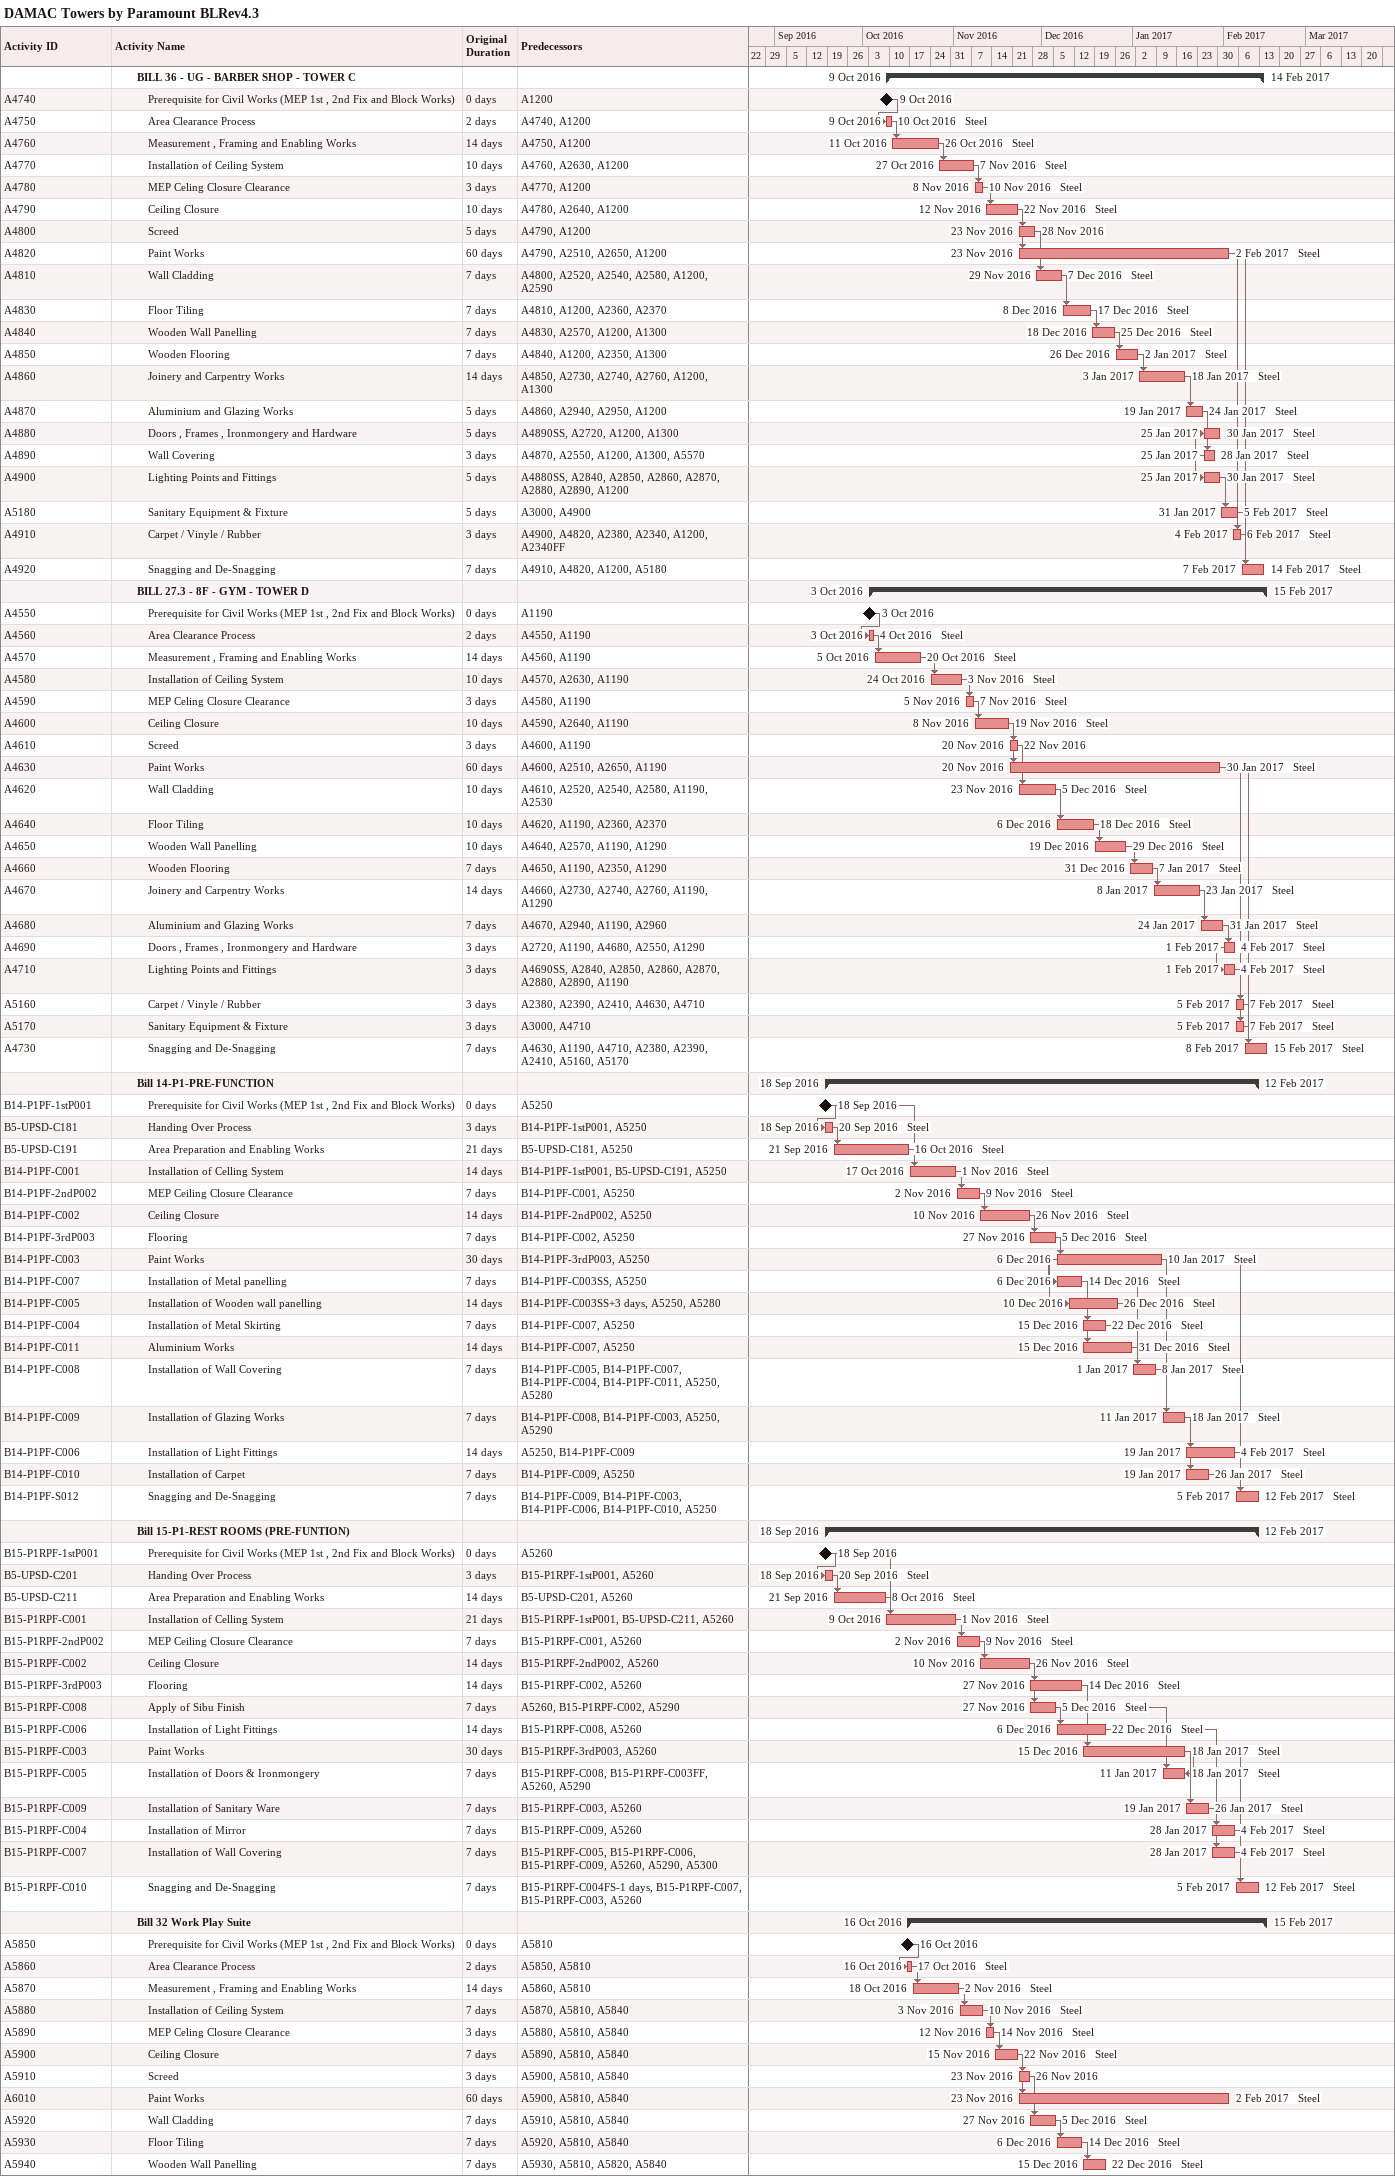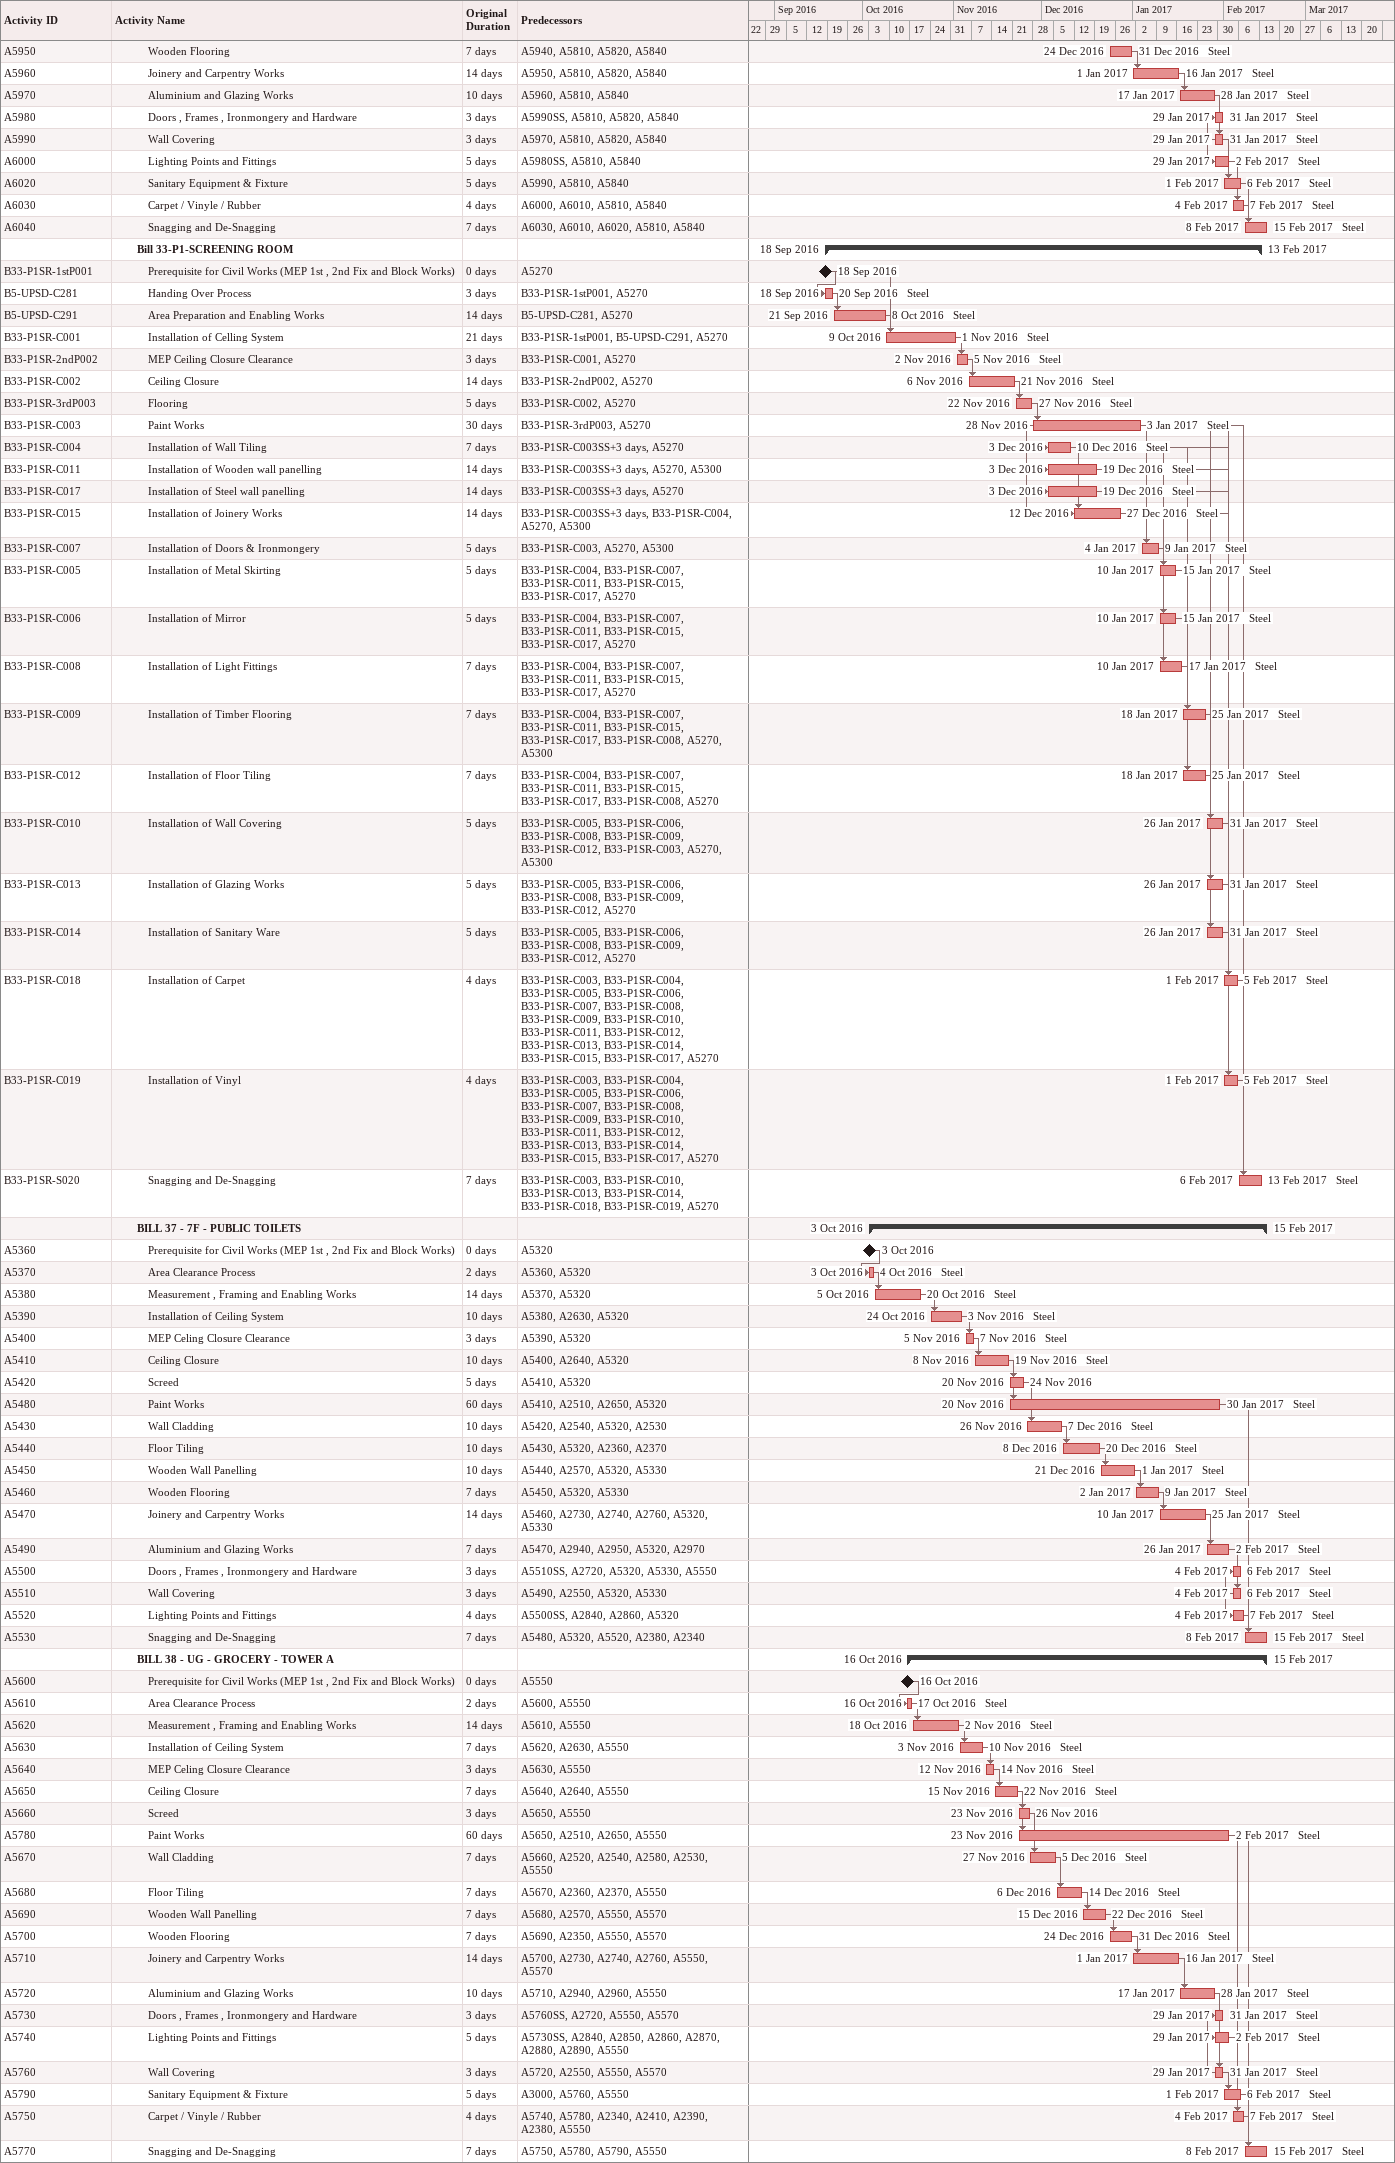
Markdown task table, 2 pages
DAMAC Towers by Paramount BLRev4.3

| ID | Level | Task | Original duration | Start | Finish | Predecessors | Resources |
|---|---|---|---|---|---|---|---|
|  | 3 | **BILL 36 - UG - BARBER SHOP - TOWER C** |  | 2016-10-09 | 2017-02-14 |  |  |
| A4740 | 4 | Prerequisite for Civil Works (MEP 1st , 2nd Fix and Block Works) | 0d | 2016-10-09 | 2016-10-09 | A1200 |  |
| A4750 | 4 | Area Clearance Process | 2d | 2016-10-09 | 2016-10-10 | A4740, A1200 | Steel |
| A4760 | 4 | Measurement , Framing and Enabling Works | 14d | 2016-10-11 | 2016-10-26 | A4750, A1200 | Steel |
| A4770 | 4 | Installation of Ceiling System | 10d | 2016-10-27 | 2016-11-07 | A4760, A2630, A1200 | Steel |
| A4780 | 4 | MEP Celing Closure Clearance | 3d | 2016-11-08 | 2016-11-10 | A4770, A1200 | Steel |
| A4790 | 4 | Ceiling Closure | 10d | 2016-11-12 | 2016-11-22 | A4780, A2640, A1200 | Steel |
| A4800 | 4 | Screed | 5d | 2016-11-23 | 2016-11-28 | A4790, A1200 |  |
| A4820 | 4 | Paint Works | 60d | 2016-11-23 | 2017-02-02 | A4790, A2510, A2650, A1200 | Steel |
| A4810 | 4 | Wall Cladding | 7d | 2016-11-29 | 2016-12-07 | A4800, A2520, A2540, A2580, A1200, A2590 | Steel |
| A4830 | 4 | Floor Tiling | 7d | 2016-12-08 | 2016-12-17 | A4810, A1200, A2360, A2370 | Steel |
| A4840 | 4 | Wooden Wall Panelling | 7d | 2016-12-18 | 2016-12-25 | A4830, A2570, A1200, A1300 | Steel |
| A4850 | 4 | Wooden Flooring | 7d | 2016-12-26 | 2017-01-02 | A4840, A1200, A2350, A1300 | Steel |
| A4860 | 4 | Joinery and Carpentry Works | 14d | 2017-01-03 | 2017-01-18 | A4850, A2730, A2740, A2760, A1200, A1300 | Steel |
| A4870 | 4 | Aluminium and Glazing Works | 5d | 2017-01-19 | 2017-01-24 | A4860, A2940, A2950, A1200 | Steel |
| A4880 | 4 | Doors , Frames , Ironmongery and Hardware | 5d | 2017-01-25 | 2017-01-30 | A4890SS, A2720, A1200, A1300 | Steel |
| A4890 | 4 | Wall Covering | 3d | 2017-01-25 | 2017-01-28 | A4870, A2550, A1200, A1300, A5570 | Steel |
| A4900 | 4 | Lighting Points and Fittings | 5d | 2017-01-25 | 2017-01-30 | A4880SS, A2840, A2850, A2860, A2870, A2880, A2890, A1200 | Steel |
| A5180 | 4 | Sanitary Equipment & Fixture | 5d | 2017-01-31 | 2017-02-05 | A3000, A4900 | Steel |
| A4910 | 4 | Carpet / Vinyle / Rubber | 3d | 2017-02-04 | 2017-02-06 | A4900, A4820, A2380, A2340, A1200, A2340FF | Steel |
| A4920 | 4 | Snagging and De-Snagging | 7d | 2017-02-07 | 2017-02-14 | A4910, A4820, A1200, A5180 | Steel |
|  | 3 | **BILL 27.3 - 8F - GYM - TOWER D** |  | 2016-10-03 | 2017-02-15 |  |  |
| A4550 | 4 | Prerequisite for Civil Works (MEP 1st , 2nd Fix and Block Works) | 0d | 2016-10-03 | 2016-10-03 | A1190 |  |
| A4560 | 4 | Area Clearance Process | 2d | 2016-10-03 | 2016-10-04 | A4550, A1190 | Steel |
| A4570 | 4 | Measurement , Framing and Enabling Works | 14d | 2016-10-05 | 2016-10-20 | A4560, A1190 | Steel |
| A4580 | 4 | Installation of Ceiling System | 10d | 2016-10-24 | 2016-11-03 | A4570, A2630, A1190 | Steel |
| A4590 | 4 | MEP Celing Closure Clearance | 3d | 2016-11-05 | 2016-11-07 | A4580, A1190 | Steel |
| A4600 | 4 | Ceiling Closure | 10d | 2016-11-08 | 2016-11-19 | A4590, A2640, A1190 | Steel |
| A4610 | 4 | Screed | 3d | 2016-11-20 | 2016-11-22 | A4600, A1190 |  |
| A4630 | 4 | Paint Works | 60d | 2016-11-20 | 2017-01-30 | A4600, A2510, A2650, A1190 | Steel |
| A4620 | 4 | Wall Cladding | 10d | 2016-11-23 | 2016-12-05 | A4610, A2520, A2540, A2580, A1190, A2530 | Steel |
| A4640 | 4 | Floor Tiling | 10d | 2016-12-06 | 2016-12-18 | A4620, A1190, A2360, A2370 | Steel |
| A4650 | 4 | Wooden Wall Panelling | 10d | 2016-12-19 | 2016-12-29 | A4640, A2570, A1190, A1290 | Steel |
| A4660 | 4 | Wooden Flooring | 7d | 2016-12-31 | 2017-01-07 | A4650, A1190, A2350, A1290 | Steel |
| A4670 | 4 | Joinery and Carpentry Works | 14d | 2017-01-08 | 2017-01-23 | A4660, A2730, A2740, A2760, A1190, A1290 | Steel |
| A4680 | 4 | Aluminium and Glazing Works | 7d | 2017-01-24 | 2017-01-31 | A4670, A2940, A1190, A2960 | Steel |
| A4690 | 4 | Doors , Frames , Ironmongery and Hardware | 3d | 2017-02-01 | 2017-02-04 | A2720, A1190, A4680, A2550, A1290 | Steel |
| A4710 | 4 | Lighting Points and Fittings | 3d | 2017-02-01 | 2017-02-04 | A4690SS, A2840, A2850, A2860, A2870, A2880, A2890, A1190 | Steel |
| A5160 | 4 | Carpet / Vinyle / Rubber | 3d | 2017-02-05 | 2017-02-07 | A2380, A2390, A2410, A4630, A4710 | Steel |
| A5170 | 4 | Sanitary Equipment & Fixture | 3d | 2017-02-05 | 2017-02-07 | A3000, A4710 | Steel |
| A4730 | 4 | Snagging and De-Snagging | 7d | 2017-02-08 | 2017-02-15 | A4630, A1190, A4710, A2380, A2390, A2410, A5160, A5170 | Steel |
|  | 3 | **Bill 14-P1-PRE-FUNCTION** |  | 2016-09-18 | 2017-02-12 |  |  |
| B14-P1PF-1stP001 | 4 | Prerequisite for Civil Works (MEP 1st , 2nd Fix and Block Works) | 0d | 2016-09-18 | 2016-09-18 | A5250 |  |
| B5-UPSD-C181 | 4 | Handing Over Process | 3d | 2016-09-18 | 2016-09-20 | B14-P1PF-1stP001, A5250 | Steel |
| B5-UPSD-C191 | 4 | Area Preparation and Enabling Works | 21d | 2016-09-21 | 2016-10-16 | B5-UPSD-C181, A5250 | Steel |
| B14-P1PF-C001 | 4 | Installation of Celling System | 14d | 2016-10-17 | 2016-11-01 | B14-P1PF-1stP001, B5-UPSD-C191, A5250 | Steel |
| B14-P1PF-2ndP002 | 4 | MEP Ceiling Closure Clearance | 7d | 2016-11-02 | 2016-11-09 | B14-P1PF-C001, A5250 | Steel |
| B14-P1PF-C002 | 4 | Ceiling Closure | 14d | 2016-11-10 | 2016-11-26 | B14-P1PF-2ndP002, A5250 | Steel |
| B14-P1PF-3rdP003 | 4 | Flooring | 7d | 2016-11-27 | 2016-12-05 | B14-P1PF-C002, A5250 | Steel |
| B14-P1PF-C003 | 4 | Paint Works | 30d | 2016-12-06 | 2017-01-10 | B14-P1PF-3rdP003, A5250 | Steel |
| B14-P1PF-C007 | 4 | Installation of Metal panelling | 7d | 2016-12-06 | 2016-12-14 | B14-P1PF-C003SS, A5250 | Steel |
| B14-P1PF-C005 | 4 | Installation of Wooden wall panelling | 14d | 2016-12-10 | 2016-12-26 | B14-P1PF-C003SS+3d, A5250, A5280 | Steel |
| B14-P1PF-C004 | 4 | Installation of Metal Skirting | 7d | 2016-12-15 | 2016-12-22 | B14-P1PF-C007, A5250 | Steel |
| B14-P1PF-C011 | 4 | Aluminium Works | 14d | 2016-12-15 | 2016-12-31 | B14-P1PF-C007, A5250 | Steel |
| B14-P1PF-C008 | 4 | Installation of Wall Covering | 7d | 2017-01-01 | 2017-01-08 | B14-P1PF-C005, B14-P1PF-C007, B14-P1PF-C004, B14-P1PF-C011, A5250, A5280 | Steel |
| B14-P1PF-C009 | 4 | Installation of Glazing Works | 7d | 2017-01-11 | 2017-01-18 | B14-P1PF-C008, B14-P1PF-C003, A5250, A5290 | Steel |
| B14-P1PF-C006 | 4 | Installation of Light Fittings | 14d | 2017-01-19 | 2017-02-04 | A5250, B14-P1PF-C009 | Steel |
| B14-P1PF-C010 | 4 | Installation of Carpet | 7d | 2017-01-19 | 2017-01-26 | B14-P1PF-C009, A5250 | Steel |
| B14-P1PF-S012 | 4 | Snagging and De-Snagging | 7d | 2017-02-05 | 2017-02-12 | B14-P1PF-C009, B14-P1PF-C003, B14-P1PF-C006, B14-P1PF-C010, A5250 | Steel |
|  | 3 | **Bill 15-P1-REST ROOMS (PRE-FUNTION)** |  | 2016-09-18 | 2017-02-12 |  |  |
| B15-P1RPF-1stP001 | 4 | Prerequisite for Civil Works (MEP 1st , 2nd Fix and Block Works) | 0d | 2016-09-18 | 2016-09-18 | A5260 |  |
| B5-UPSD-C201 | 4 | Handing Over Process | 3d | 2016-09-18 | 2016-09-20 | B15-P1RPF-1stP001, A5260 | Steel |
| B5-UPSD-C211 | 4 | Area Preparation and Enabling Works | 14d | 2016-09-21 | 2016-10-08 | B5-UPSD-C201, A5260 | Steel |
| B15-P1RPF-C001 | 4 | Installation of Celling System | 21d | 2016-10-09 | 2016-11-01 | B15-P1RPF-1stP001, B5-UPSD-C211, A5260 | Steel |
| B15-P1RPF-2ndP002 | 4 | MEP Ceiling Closure Clearance | 7d | 2016-11-02 | 2016-11-09 | B15-P1RPF-C001, A5260 | Steel |
| B15-P1RPF-C002 | 4 | Ceiling Closure | 14d | 2016-11-10 | 2016-11-26 | B15-P1RPF-2ndP002, A5260 | Steel |
| B15-P1RPF-3rdP003 | 4 | Flooring | 14d | 2016-11-27 | 2016-12-14 | B15-P1RPF-C002, A5260 | Steel |
| B15-P1RPF-C008 | 4 | Apply of Sibu Finish | 7d | 2016-11-27 | 2016-12-05 | A5260, B15-P1RPF-C002, A5290 | Steel |
| B15-P1RPF-C006 | 4 | Installation of Light Fittings | 14d | 2016-12-06 | 2016-12-22 | B15-P1RPF-C008, A5260 | Steel |
| B15-P1RPF-C003 | 4 | Paint Works | 30d | 2016-12-15 | 2017-01-18 | B15-P1RPF-3rdP003, A5260 | Steel |
| B15-P1RPF-C005 | 4 | Installation of Doors & Ironmongery | 7d | 2017-01-11 | 2017-01-18 | B15-P1RPF-C008, B15-P1RPF-C003FF, A5260, A5290 | Steel |
| B15-P1RPF-C009 | 4 | Installation of Sanitary Ware | 7d | 2017-01-19 | 2017-01-26 | B15-P1RPF-C003, A5260 | Steel |
| B15-P1RPF-C004 | 4 | Installation of Mirror | 7d | 2017-01-28 | 2017-02-04 | B15-P1RPF-C009, A5260 | Steel |
| B15-P1RPF-C007 | 4 | Installation of Wall Covering | 7d | 2017-01-28 | 2017-02-04 | B15-P1RPF-C005, B15-P1RPF-C006, B15-P1RPF-C009, A5260, A5290, A5300 | Steel |
| B15-P1RPF-C010 | 4 | Snagging and De-Snagging | 7d | 2017-02-05 | 2017-02-12 | B15-P1RPF-C004FS-1d, B15-P1RPF-C007, B15-P1RPF-C003, A5260 | Steel |
|  | 3 | **Bill 32 Work Play Suite** |  | 2016-10-16 | 2017-02-15 |  |  |
| A5850 | 4 | Prerequisite for Civil Works (MEP 1st , 2nd Fix and Block Works) | 0d | 2016-10-16 | 2016-10-16 | A5810 |  |
| A5860 | 4 | Area Clearance Process | 2d | 2016-10-16 | 2016-10-17 | A5850, A5810 | Steel |
| A5870 | 4 | Measurement , Framing and Enabling Works | 14d | 2016-10-18 | 2016-11-02 | A5860, A5810 | Steel |
| A5880 | 4 | Installation of Ceiling System | 7d | 2016-11-03 | 2016-11-10 | A5870, A5810, A5840 | Steel |
| A5890 | 4 | MEP Celing Closure Clearance | 3d | 2016-11-12 | 2016-11-14 | A5880, A5810, A5840 | Steel |
| A5900 | 4 | Ceiling Closure | 7d | 2016-11-15 | 2016-11-22 | A5890, A5810, A5840 | Steel |
| A5910 | 4 | Screed | 3d | 2016-11-23 | 2016-11-26 | A5900, A5810, A5840 |  |
| A6010 | 4 | Paint Works | 60d | 2016-11-23 | 2017-02-02 | A5900, A5810, A5840 | Steel |
| A5920 | 4 | Wall Cladding | 7d | 2016-11-27 | 2016-12-05 | A5910, A5810, A5840 | Steel |
| A5930 | 4 | Floor Tiling | 7d | 2016-12-06 | 2016-12-14 | A5920, A5810, A5840 | Steel |
| A5940 | 4 | Wooden Wall Panelling | 7d | 2016-12-15 | 2016-12-22 | A5930, A5810, A5820, A5840 | Steel |
| A5950 | 4 | Wooden Flooring | 7d | 2016-12-24 | 2016-12-31 | A5940, A5810, A5820, A5840 | Steel |
| A5960 | 4 | Joinery and Carpentry Works | 14d | 2017-01-01 | 2017-01-16 | A5950, A5810, A5820, A5840 | Steel |
| A5970 | 4 | Aluminium and Glazing Works | 10d | 2017-01-17 | 2017-01-28 | A5960, A5810, A5840 | Steel |
| A5980 | 4 | Doors , Frames , Ironmongery and Hardware | 3d | 2017-01-29 | 2017-01-31 | A5990SS, A5810, A5820, A5840 | Steel |
| A5990 | 4 | Wall Covering | 3d | 2017-01-29 | 2017-01-31 | A5970, A5810, A5820, A5840 | Steel |
| A6000 | 4 | Lighting Points and Fittings | 5d | 2017-01-29 | 2017-02-02 | A5980SS, A5810, A5840 | Steel |
| A6020 | 4 | Sanitary Equipment & Fixture | 5d | 2017-02-01 | 2017-02-06 | A5990, A5810, A5840 | Steel |
| A6030 | 4 | Carpet / Vinyle / Rubber | 4d | 2017-02-04 | 2017-02-07 | A6000, A6010, A5810, A5840 | Steel |
| A6040 | 4 | Snagging and De-Snagging | 7d | 2017-02-08 | 2017-02-15 | A6030, A6010, A6020, A5810, A5840 | Steel |
|  | 3 | **Bill 33-P1-SCREENING ROOM** |  | 2016-09-18 | 2017-02-13 |  |  |
| B33-P1SR-1stP001 | 4 | Prerequisite for Civil Works (MEP 1st , 2nd Fix and Block Works) | 0d | 2016-09-18 | 2016-09-18 | A5270 |  |
| B5-UPSD-C281 | 4 | Handing Over Process | 3d | 2016-09-18 | 2016-09-20 | B33-P1SR-1stP001, A5270 | Steel |
| B5-UPSD-C291 | 4 | Area Preparation and Enabling Works | 14d | 2016-09-21 | 2016-10-08 | B5-UPSD-C281, A5270 | Steel |
| B33-P1SR-C001 | 4 | Installation of Celling System | 21d | 2016-10-09 | 2016-11-01 | B33-P1SR-1stP001, B5-UPSD-C291, A5270 | Steel |
| B33-P1SR-2ndP002 | 4 | MEP Ceiling Closure Clearance | 3d | 2016-11-02 | 2016-11-05 | B33-P1SR-C001, A5270 | Steel |
| B33-P1SR-C002 | 4 | Ceiling Closure | 14d | 2016-11-06 | 2016-11-21 | B33-P1SR-2ndP002, A5270 | Steel |
| B33-P1SR-3rdP003 | 4 | Flooring | 5d | 2016-11-22 | 2016-11-27 | B33-P1SR-C002, A5270 | Steel |
| B33-P1SR-C003 | 4 | Paint Works | 30d | 2016-11-28 | 2017-01-03 | B33-P1SR-3rdP003, A5270 | Steel |
| B33-P1SR-C004 | 4 | Installation of Wall Tiling | 7d | 2016-12-03 | 2016-12-10 | B33-P1SR-C003SS+3d, A5270 | Steel |
| B33-P1SR-C011 | 4 | Installation of Wooden wall panelling | 14d | 2016-12-03 | 2016-12-19 | B33-P1SR-C003SS+3d, A5270, A5300 | Steel |
| B33-P1SR-C017 | 4 | Installation of Steel wall panelling | 14d | 2016-12-03 | 2016-12-19 | B33-P1SR-C003SS+3d, A5270 | Steel |
| B33-P1SR-C015 | 4 | Installation of Joinery Works | 14d | 2016-12-12 | 2016-12-27 | B33-P1SR-C003SS+3d, B33-P1SR-C004, A5270, A5300 | Steel |
| B33-P1SR-C007 | 4 | Installation of Doors & Ironmongery | 5d | 2017-01-04 | 2017-01-09 | B33-P1SR-C003, A5270, A5300 | Steel |
| B33-P1SR-C005 | 4 | Installation of Metal Skirting | 5d | 2017-01-10 | 2017-01-15 | B33-P1SR-C004, B33-P1SR-C007, B33-P1SR-C011, B33-P1SR-C015, B33-P1SR-C017, A5270 | Steel |
| B33-P1SR-C006 | 4 | Installation of Mirror | 5d | 2017-01-10 | 2017-01-15 | B33-P1SR-C004, B33-P1SR-C007, B33-P1SR-C011, B33-P1SR-C015, B33-P1SR-C017, A5270 | Steel |
| B33-P1SR-C008 | 4 | Installation of Light Fittings | 7d | 2017-01-10 | 2017-01-17 | B33-P1SR-C004, B33-P1SR-C007, B33-P1SR-C011, B33-P1SR-C015, B33-P1SR-C017, A5270 | Steel |
| B33-P1SR-C009 | 4 | Installation of Timber Flooring | 7d | 2017-01-18 | 2017-01-25 | B33-P1SR-C004, B33-P1SR-C007, B33-P1SR-C011, B33-P1SR-C015, B33-P1SR-C017, B33-P1SR-C008, A5270, A5300 | Steel |
| B33-P1SR-C012 | 4 | Installation of Floor Tiling | 7d | 2017-01-18 | 2017-01-25 | B33-P1SR-C004, B33-P1SR-C007, B33-P1SR-C011, B33-P1SR-C015, B33-P1SR-C017, B33-P1SR-C008, A5270 | Steel |
| B33-P1SR-C010 | 4 | Installation of Wall Covering | 5d | 2017-01-26 | 2017-01-31 | B33-P1SR-C005, B33-P1SR-C006, B33-P1SR-C008, B33-P1SR-C009, B33-P1SR-C012, B33-P1SR-C003, A5270, A5300 | Steel |
| B33-P1SR-C013 | 4 | Installation of Glazing Works | 5d | 2017-01-26 | 2017-01-31 | B33-P1SR-C005, B33-P1SR-C006, B33-P1SR-C008, B33-P1SR-C009, B33-P1SR-C012, A5270 | Steel |
| B33-P1SR-C014 | 4 | Installation of Sanitary Ware | 5d | 2017-01-26 | 2017-01-31 | B33-P1SR-C005, B33-P1SR-C006, B33-P1SR-C008, B33-P1SR-C009, B33-P1SR-C012, A5270 | Steel |
| B33-P1SR-C018 | 4 | Installation of Carpet | 4d | 2017-02-01 | 2017-02-05 | B33-P1SR-C003, B33-P1SR-C004, B33-P1SR-C005, B33-P1SR-C006, B33-P1SR-C007, B33-P1SR-C008, B33-P1SR-C009, B33-P1SR-C010, B33-P1SR-C011, B33-P1SR-C012, B33-P1SR-C013, B33-P1SR-C014, B33-P1SR-C015, B33-P1SR-C017, A5270 | Steel |
| B33-P1SR-C019 | 4 | Installation of Vinyl | 4d | 2017-02-01 | 2017-02-05 | B33-P1SR-C003, B33-P1SR-C004, B33-P1SR-C005, B33-P1SR-C006, B33-P1SR-C007, B33-P1SR-C008, B33-P1SR-C009, B33-P1SR-C010, B33-P1SR-C011, B33-P1SR-C012, B33-P1SR-C013, B33-P1SR-C014, B33-P1SR-C015, B33-P1SR-C017, A5270 | Steel |
| B33-P1SR-S020 | 4 | Snagging and De-Snagging | 7d | 2017-02-06 | 2017-02-13 | B33-P1SR-C003, B33-P1SR-C010, B33-P1SR-C013, B33-P1SR-C014, B33-P1SR-C018, B33-P1SR-C019, A5270 | Steel |
|  | 3 | **BILL 37 - 7F - PUBLIC TOILETS** |  | 2016-10-03 | 2017-02-15 |  |  |
| A5360 | 4 | Prerequisite for Civil Works (MEP 1st , 2nd Fix and Block Works) | 0d | 2016-10-03 | 2016-10-03 | A5320 |  |
| A5370 | 4 | Area Clearance Process | 2d | 2016-10-03 | 2016-10-04 | A5360, A5320 | Steel |
| A5380 | 4 | Measurement , Framing and Enabling Works | 14d | 2016-10-05 | 2016-10-20 | A5370, A5320 | Steel |
| A5390 | 4 | Installation of Ceiling System | 10d | 2016-10-24 | 2016-11-03 | A5380, A2630, A5320 | Steel |
| A5400 | 4 | MEP Celing Closure Clearance | 3d | 2016-11-05 | 2016-11-07 | A5390, A5320 | Steel |
| A5410 | 4 | Ceiling Closure | 10d | 2016-11-08 | 2016-11-19 | A5400, A2640, A5320 | Steel |
| A5420 | 4 | Screed | 5d | 2016-11-20 | 2016-11-24 | A5410, A5320 |  |
| A5480 | 4 | Paint Works | 60d | 2016-11-20 | 2017-01-30 | A5410, A2510, A2650, A5320 | Steel |
| A5430 | 4 | Wall Cladding | 10d | 2016-11-26 | 2016-12-07 | A5420, A2540, A5320, A2530 | Steel |
| A5440 | 4 | Floor Tiling | 10d | 2016-12-08 | 2016-12-20 | A5430, A5320, A2360, A2370 | Steel |
| A5450 | 4 | Wooden Wall Panelling | 10d | 2016-12-21 | 2017-01-01 | A5440, A2570, A5320, A5330 | Steel |
| A5460 | 4 | Wooden Flooring | 7d | 2017-01-02 | 2017-01-09 | A5450, A5320, A5330 | Steel |
| A5470 | 4 | Joinery and Carpentry Works | 14d | 2017-01-10 | 2017-01-25 | A5460, A2730, A2740, A2760, A5320, A5330 | Steel |
| A5490 | 4 | Aluminium and Glazing Works | 7d | 2017-01-26 | 2017-02-02 | A5470, A2940, A2950, A5320, A2970 | Steel |
| A5500 | 4 | Doors , Frames , Ironmongery and Hardware | 3d | 2017-02-04 | 2017-02-06 | A5510SS, A2720, A5320, A5330, A5550 | Steel |
| A5510 | 4 | Wall Covering | 3d | 2017-02-04 | 2017-02-06 | A5490, A2550, A5320, A5330 | Steel |
| A5520 | 4 | Lighting Points and Fittings | 4d | 2017-02-04 | 2017-02-07 | A5500SS, A2840, A2860, A5320 | Steel |
| A5530 | 4 | Snagging and De-Snagging | 7d | 2017-02-08 | 2017-02-15 | A5480, A5320, A5520, A2380, A2340 | Steel |
|  | 3 | **BILL 38 - UG - GROCERY - TOWER A** |  | 2016-10-16 | 2017-02-15 |  |  |
| A5600 | 4 | Prerequisite for Civil Works (MEP 1st , 2nd Fix and Block Works) | 0d | 2016-10-16 | 2016-10-16 | A5550 |  |
| A5610 | 4 | Area Clearance Process | 2d | 2016-10-16 | 2016-10-17 | A5600, A5550 | Steel |
| A5620 | 4 | Measurement , Framing and Enabling Works | 14d | 2016-10-18 | 2016-11-02 | A5610, A5550 | Steel |
| A5630 | 4 | Installation of Ceiling System | 7d | 2016-11-03 | 2016-11-10 | A5620, A2630, A5550 | Steel |
| A5640 | 4 | MEP Celing Closure Clearance | 3d | 2016-11-12 | 2016-11-14 | A5630, A5550 | Steel |
| A5650 | 4 | Ceiling Closure | 7d | 2016-11-15 | 2016-11-22 | A5640, A2640, A5550 | Steel |
| A5660 | 4 | Screed | 3d | 2016-11-23 | 2016-11-26 | A5650, A5550 |  |
| A5780 | 4 | Paint Works | 60d | 2016-11-23 | 2017-02-02 | A5650, A2510, A2650, A5550 | Steel |
| A5670 | 4 | Wall Cladding | 7d | 2016-11-27 | 2016-12-05 | A5660, A2520, A2540, A2580, A2530, A5550 | Steel |
| A5680 | 4 | Floor Tiling | 7d | 2016-12-06 | 2016-12-14 | A5670, A2360, A2370, A5550 | Steel |
| A5690 | 4 | Wooden Wall Panelling | 7d | 2016-12-15 | 2016-12-22 | A5680, A2570, A5550, A5570 | Steel |
| A5700 | 4 | Wooden Flooring | 7d | 2016-12-24 | 2016-12-31 | A5690, A2350, A5550, A5570 | Steel |
| A5710 | 4 | Joinery and Carpentry Works | 14d | 2017-01-01 | 2017-01-16 | A5700, A2730, A2740, A2760, A5550, A5570 | Steel |
| A5720 | 4 | Aluminium and Glazing Works | 10d | 2017-01-17 | 2017-01-28 | A5710, A2940, A2960, A5550 | Steel |
| A5730 | 4 | Doors , Frames , Ironmongery and Hardware | 3d | 2017-01-29 | 2017-01-31 | A5760SS, A2720, A5550, A5570 | Steel |
| A5740 | 4 | Lighting Points and Fittings | 5d | 2017-01-29 | 2017-02-02 | A5730SS, A2840, A2850, A2860, A2870, A2880, A2890, A5550 | Steel |
| A5760 | 4 | Wall Covering | 3d | 2017-01-29 | 2017-01-31 | A5720, A2550, A5550, A5570 | Steel |
| A5790 | 4 | Sanitary Equipment & Fixture | 5d | 2017-02-01 | 2017-02-06 | A3000, A5760, A5550 | Steel |
| A5750 | 4 | Carpet / Vinyle / Rubber | 4d | 2017-02-04 | 2017-02-07 | A5740, A5780, A2340, A2410, A2390, A2380, A5550 | Steel |
| A5770 | 4 | Snagging and De-Snagging | 7d | 2017-02-08 | 2017-02-15 | A5750, A5780, A5790, A5550 | Steel |
